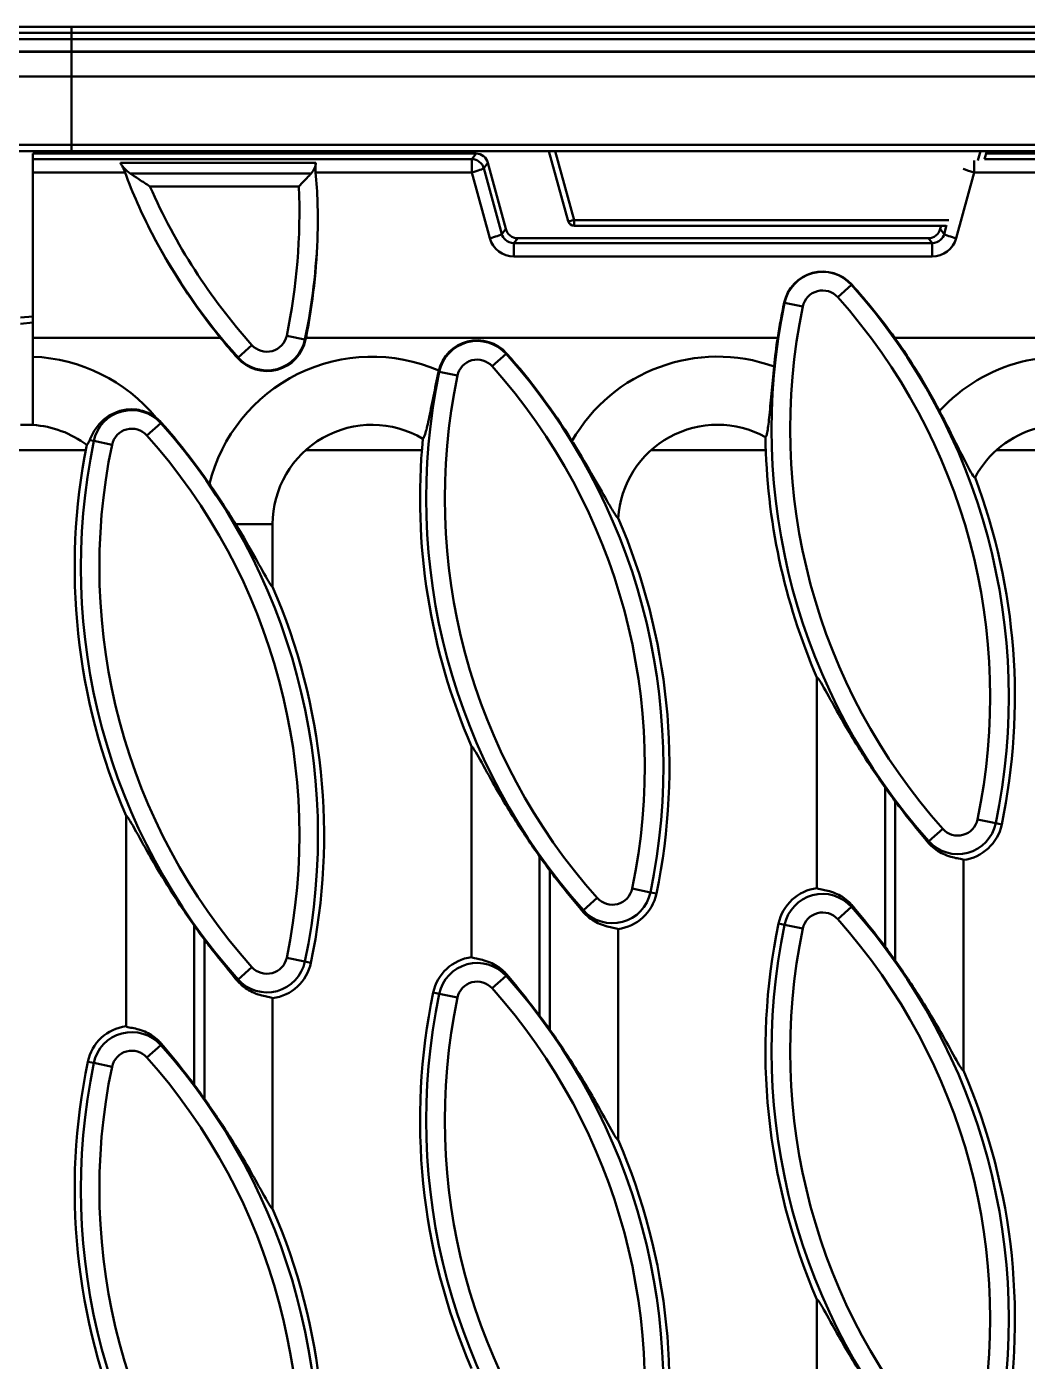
# Model space of a CAD drawing. Header units: millimetres. Extents: x 0 to 2219, y -32 to 1188.
# Drawn here: x 1094.1 to 1174.5, y 491.2 to 598.5 of the extents above; entities that cross this region are included whole.
import ezdxf

# ---------------------------------------------------------------- set-up
doc = ezdxf.new("R2010")
doc.units = ezdxf.units.MM
doc.header["$LTSCALE"] = 2
doc.layers.add('Sichtbar (ISO)', color=7, linetype='Continuous', lineweight=50)
doc.layers.add('Sichtbar schmal (ISO)', color=7, linetype='Continuous', lineweight=50)

msp = doc.modelspace()

# ---------------------------------------------------------------- linework, layer by layer
at = {"layer": 'Sichtbar (ISO)'}
for p, q in [((1097.6788, 598.4711), (597.6788, 598.4711)), ((1097.6788, 597.9711), (1097.6788, 598.4711)), ((1597.6788, 598.4711), (1097.6788, 598.4711)), ((1097.6788, 598.4711), (1097.6788, 597.9711)), ((1097.6788, 597.9711), (1097.6788, 597.4711)), ((1097.6788, 597.4711), (1097.6788, 597.9711)), ((1097.6788, 597.4711), (1097.6788, 596.4711)), ((1097.6788, 596.4711), (1097.6788, 597.4711)), ((1097.6788, 596.4711), (597.6788, 596.4711)), ((1097.6788, 596.4454), (1097.6788, 596.4711)), ((1597.6788, 596.4711), (1097.6788, 596.4711)), ((1097.6788, 596.4711), (1097.6788, 596.4454)), ((1097.6788, 596.4454), (1097.6788, 594.4711)), ((1097.6788, 594.4711), (1097.6788, 596.4454)), ((1097.6788, 594.4711), (597.6788, 594.4711)), ((1597.6788, 594.4711), (1097.6788, 594.4711)), ((1097.6788, 594.4711), (1097.6788, 588.9711)), ((1097.6788, 588.9711), (1097.6788, 594.4711)), ((1058.9418, 588.4711), (1097.6788, 588.4711)), ((1094.572, 587.826), (1094.572, 588.2711)), ((1094.572, 588.2711), (1130.2076, 588.2711)), ((1097.6788, 588.4711), (1097.6788, 588.9711)), ((1097.6788, 588.9711), (1097.6788, 588.4711)), ((1097.6788, 588.4711), (1136.4158, 588.4711)), ((1097.6788, 588.4711), (1097.6788, 588.2711)), ((1097.6788, 588.2711), (1097.6788, 588.4711)), ((1137.624, 582.8381), (1136.07, 588.4711)), ((1136.5765, 588.4717), (1170.7812, 588.4717)), ((1170.9418, 588.4711), (1175.8289, 588.4711)), ((1171.2877, 588.4711), (1171.1123, 587.8355)), ((1175.6042, 588.2711), (1171.2325, 588.2711)), ((1094.572, 587.826), (1094.572, 586.755)), ((1132.5962, 582.2095), (1131.1699, 587.5327)), ((1094.572, 573.4711), (1094.572, 586.755)), ((1166.5856, 581.4711), (1133.5585, 581.4711)), ((1138.106, 582.4711), (1168.0293, 582.4711)), ((1167.6179, 582.4711), (1167.5478, 582.2095)), ((1093.572, 574.593), (1094.572, 574.6805)), ((1094.572, 571.939), (1094.572, 573.4711)), ((1109.6404, 573.4711), (1094.572, 573.4711)), ((1154.4688, 573.4711), (1116.5363, 573.4711)), ((1181.7339, 573.4711), (1163.8754, 573.4711)), ((1094.572, 566.4555), (1094.572, 571.939)), ((1094.572, 566.4711), (1093.572, 566.4711)), ((1113.8498, 553.4498), (1113.8498, 558.4711)), ((1157.6276, 546.1591), (1157.6276, 529.2282)), ((1129.8498, 540.6035), (1129.8498, 523.6727)), ((1102.072, 535.0479), (1102.072, 518.1171)), ((1169.4054, 514.5609), (1169.4054, 531.4917)), ((1141.6276, 509.0054), (1141.6276, 525.9362)), ((1113.8498, 503.4498), (1113.8498, 520.3806)), ((1157.6276, 496.1591), (1157.6276, 479.2282))]:
    msp.add_line(p, q, dxfattribs=at)
for centre, radius, start, end in [((1138.106, 582.9711), 0.5, 195.422768, 270), ((1148.1434, 605.0157), 49.775, 219.326976, 221.784996), ((1113.3961, 573.9644), 3.175, 221.784996, 348.215004), ((1067.7784, 583.482), 49.775, 348.215004, 348.397348), ((1130.3035, 570.0889), 3.175, 41.784996, 166.436718), ((1203.699, 566.1269), 49.775, 171.515097, 174.200378), ((1123.334, 544.5931), 49.775, 27.514051, 35.46255), ((1095.5562, 539.0376), 49.775, 31.65343, 41.784996), ((1094.072, 558.4711), 8, 52.852227, 86.416678), ((1102.5257, 564.5333), 3.175, 41.784996, 52.133819), ((1067.7784, 533.482), 49.775, 34.560333, 41.784996), ((1121.8498, 558.4711), 8, 59.279964, 180), ((1149.6276, 558.4711), 8, 61.125067, 176.428375), ((1177.4054, 558.4711), 8, 57.699527, 151.942712), ((1203.699, 566.1269), 50.2124, 180.742119, 203.432382), ((1148.1434, 555.0157), 50.2124, 168.708069, 203.432382), ((1175.9212, 560.5713), 50.2124, 174.540652, 203.432382), ((1123.334, 544.5931), 50.2124, 348.215004, 20.568304), ((1095.5562, 539.0376), 50.2124, 348.215004, 23.387756), ((1067.7784, 533.482), 50.2124, 348.215004, 23.432382), ((1203.699, 566.1269), 49.775, 215.357831, 216.964052), ((1168.9517, 535.0755), 3.6124, 277.214909, 348.215004), ((1175.9212, 560.5713), 49.775, 215.357831, 216.964052), ((1158.0813, 525.6444), 3.6124, 97.214909, 168.215004), ((1141.1739, 529.52), 3.6124, 277.214909, 348.215004), ((1148.1434, 555.0157), 49.775, 215.357831, 216.964052), ((1203.699, 516.1269), 50.2124, 168.215004, 203.432382), ((1130.3035, 520.0889), 3.6124, 97.214909, 168.215004), ((1123.334, 494.5931), 49.775, 35.357831, 36.964052), ((1113.3961, 523.9644), 3.6124, 277.214909, 348.215004), ((1175.9212, 510.5713), 50.2124, 168.215004, 203.432382), ((1095.5562, 489.0376), 49.775, 35.357831, 36.964052), ((1102.5257, 514.5333), 3.6124, 97.214909, 168.215004), ((1148.1434, 505.0157), 50.2124, 168.215004, 203.432382), ((1123.334, 494.5931), 50.2124, 348.215004, 23.432382), ((1067.7784, 483.482), 49.775, 35.357831, 36.964052), ((1095.5562, 489.0376), 50.2124, 348.215004, 23.432382), ((1067.7784, 483.482), 50.2124, 348.215004, 23.432382)]:
    msp.add_arc(centre, radius, start, end, dxfattribs=at)
for centre, major_axis, ratio, start_param, end_param in [((1130.2018, 587.2673), (0.6125, 0.7982), 0.99397439, 5.63160349, 6.93476713), ((1128.0986, 591.87), (-18.9428, 27.7265), 0.76658385, 1.25250505, 1.41343501), ((1093.2291, 581.8499), (1.9926, 31.7828), 0.7606289, 4.76077312, 4.91481197), ((1148.1434, 604.6902), (0, -49.5699), 0.99997843, 5.19071949, 5.39368324), ((1067.7784, 583.1555), (0, 49.7114), 0.99997843, 4.5163222, 4.68659207), ((1133.5643, 582.4749), (-0.6125, -0.7982), 0.99397439, 5.63160349, 6.93476713), ((1166.5797, 582.4749), (0.6125, -0.7982), 0.99397439, 5.63160349, 6.93476713), ((1158.0813, 575.6237), (0, 3.1608), 0.99997843, 5.44656121, 7.64186976), ((1123.334, 544.2649), (0, 49.9668), 0.99997843, 5.33666638, 5.44656121), ((1203.699, 565.7996), (0, -49.8254), 0.99997843, 4.50027711, 4.55780686), ((1132.9607, 569.2286), (-5.6704, 1.8622), 0.74548231, 0.06011841, 0.08222116)]:
    msp.add_ellipse(centre, major_axis=major_axis, ratio=ratio, start_param=start_param, end_param=end_param, dxfattribs=at)
for points in [[(1136.4158, 588.4711), (1136.4686, 588.4711), (1136.5238, 588.4717), (1136.5765, 588.4717)], [(1170.7812, 588.4717), (1170.8339, 588.4717), (1170.8889, 588.4709), (1170.9418, 588.4711)]]:
    msp.add_open_spline(points, degree=3, dxfattribs=at)
for points, knots in [([(1101.6065, 587.5369), (1101.6115, 587.5274), (1101.6166, 587.5177), (1101.665, 587.4268), (1101.7161, 587.335), (1101.8222, 587.1309), (1101.878, 587.0161), (1101.933, 586.8842), (1101.9384, 586.8711), (1101.9461, 586.8523), (1101.9484, 586.8465), (1101.9523, 586.8365), (1101.954, 586.8323), (1101.9572, 586.8242), (1101.9587, 586.8203), (1101.9623, 586.8111), (1101.9643, 586.8058), (1101.9713, 586.7876), (1101.9762, 586.7747), (1101.9818, 586.7595), (1101.9826, 586.7572), (1101.9835, 586.755)], [-0.4457790493, -0.4457790493, -0.4457790493, -0.4457790493, -0.4414067476, -0.4414067476, -0.4053731099, -0.4053731099, -0.3663893148, -0.3663893148, -0.3621037659, -0.3621037659, -0.3602304573, -0.3602304573, -0.3588549981, -0.3588549981, -0.3575881418, -0.3575881418, -0.3558751604, -0.3558751604, -0.3516949171, -0.3516949171, -0.3509676293, -0.3509676293, -0.3509676293, -0.3509676293]), ([(1102.3936, 586.6834), (1102.2046, 586.8131), (1102.0201, 586.9767), (1101.7831, 587.2494), (1101.6843, 587.3938), (1101.6065, 587.5369)], [0.963160511, 0.963160511, 0.963160511, 0.963160511, 1.038896309, 1.038896309, 1.098982582, 1.098982582, 1.098982582, 1.098982582]), ([(1117.3239, 587.5369), (1117.3124, 587.3876), (1117.28, 587.2327), (1117.1707, 586.9621), (1117.0757, 586.8091), (1116.9605, 586.6834)], [0.027976617, 0.027976617, 0.027976617, 0.027976617, 0.086660653, 0.086660653, 0.147397093, 0.147397093, 0.147397093, 0.147397093]), ([(1117.3111, 586.755), (1117.3107, 586.7596), (1117.3102, 586.7643), (1117.3088, 586.7807), (1117.3078, 586.7924), (1117.3065, 586.8094), (1117.3062, 586.8147), (1117.3055, 586.8239), (1117.3052, 586.8278), (1117.3047, 586.8354), (1117.3045, 586.8391), (1117.3039, 586.8478), (1117.3036, 586.8528), (1117.3026, 586.8704), (1117.302, 586.883), (1117.2956, 587.0213), (1117.2984, 587.144), (1117.3087, 587.326), (1117.3137, 587.3906), (1117.3203, 587.4805), (1117.3223, 587.5095), (1117.3239, 587.5369)], [-0.3771683939, -0.3771683939, -0.3771683939, -0.3771683939, -0.3757416883, -0.3757416883, -0.3721791638, -0.3721791638, -0.3705789094, -0.3705789094, -0.36938651, -0.36938651, -0.3682756248, -0.3682756248, -0.3667539452, -0.3667539452, -0.3629396001, -0.3629396001, -0.324742594, -0.324742594, -0.3017148662, -0.3017148662, -0.2898777339, -0.2898777339, -0.2898777339, -0.2898777339]), ([(1103.989, 585.6227), (1103.9863, 585.6245), (1103.9835, 585.6264), (1103.6862, 585.8205), (1103.3873, 586.0177), (1102.8357, 586.3851), (1102.5954, 586.5468), (1102.3936, 586.6834)], [-0.001000672, -0.001000672, -0.001000672, -0.001000672, 0, 0, 0.105510503, 0.105510503, 0.204717177, 0.204717177, 0.204717177, 0.204717177]), ([(1116.9605, 586.6834), (1116.9047, 586.6239), (1116.8456, 586.5608), (1116.662, 586.3657), (1116.5302, 586.226), (1116.2539, 585.9345), (1116.1076, 585.7808), (1115.9599, 585.6264), (1115.9581, 585.6245), (1115.9564, 585.6227)], [0.41003556, 0.41003556, 0.41003556, 0.41003556, 0.440393643, 0.440393643, 0.500871726, 0.500871726, 0.564230294, 0.564230294, 0.564987895, 0.564987895, 0.564987895, 0.564987895]), ([(1125.9366, 565.3485), (1125.9889, 565.3774), (1126.0492, 565.5024), (1126.2027, 565.9877), (1126.2979, 566.3897), (1126.5192, 567.4193), (1126.646, 568.0537), (1126.9141, 569.3799), (1127.0522, 570.0557), (1127.1954, 570.7373)], [-1.704611293, -1.704611293, -1.704611293, -1.704611293, -1.533356501, -1.533356501, -1.320401639, -1.320401639, -1.093099504, -1.093099504, -0.884075305, -0.884075305, -0.884075305, -0.884075305]), ([(1153.4908, 565.4765), (1153.5389, 565.5078), (1153.5844, 565.6361), (1153.6834, 566.1314), (1153.7343, 566.5429), (1153.8441, 567.6033), (1153.9033, 568.2672), (1154.0336, 569.6788), (1154.1035, 570.4152), (1154.1788, 571.1566)], [-1.714338022, -1.714338022, -1.714338022, -1.714338022, -1.546041471, -1.546041471, -1.333938794, -1.333938794, -1.100533641, -1.100533641, -0.877188028, -0.877188028, -0.877188028, -0.877188028]), ([(1099.1387, 565.24), (1099.1909, 565.3645), (1099.254, 565.5103), (1099.4678, 565.9313), (1099.6512, 566.2338), (1100.1338, 566.7756), (1100.3952, 567.0076), (1101.0053, 567.3848), (1101.3315, 567.528), (1102.0368, 567.7035), (1102.4021, 567.7351), (1103.1889, 567.6684), (1103.5996, 567.5519), (1104.1522, 567.2672), (1104.3189, 567.1609), (1104.4746, 567.0398)], [-3.17667863, -3.17667863, -3.17667863, -3.17667863, -3.08462917, -3.08462917, -2.93003055, -2.93003055, -2.80719283, -2.80719283, -2.695754226, -2.695754226, -2.587100936, -2.587100936, -2.463102007, -2.463102007, -2.405497352, -2.405497352, -2.405497352, -2.405497352]), ([(1167.4793, 567.5875), (1167.6433, 567.2723), (1167.8065, 566.9566), (1168.3551, 565.8866), (1168.7223, 565.1546), (1169.3263, 563.9521), (1169.5775, 563.4536), (1169.9517, 562.7551), (1170.0912, 562.5141), (1170.2612, 562.2844), (1170.3112, 562.2379), (1170.3455, 562.2339)], [-2.722444231, -2.722444231, -2.722444231, -2.722444231, -2.613973065, -2.613973065, -2.351363093, -2.351363093, -2.127906055, -2.127906055, -1.951410727, -1.951410727, -1.839876478, -1.839876478, -1.839876478, -1.839876478]), ([(1098.903, 564.8477), (1098.9578, 564.8708), (1099.0303, 564.9887), (1099.1263, 565.2106), (1099.1324, 565.2251), (1099.1387, 565.24)], [-1.705838517, -1.705838517, -1.705838517, -1.705838517, -1.534961338, -1.534961338, -1.523362742, -1.523362742, -1.523362742, -1.523362742]), ([(1137.9265, 565.1585), (1138.0389, 564.976), (1138.1513, 564.7929), (1138.8282, 563.6819), (1139.3692, 562.7634), (1140.2969, 561.1521), (1140.6734, 560.4821), (1141.1297, 559.691), (1141.2914, 559.4161), (1141.5011, 559.0988), (1141.5703, 559.0085), (1141.6259, 558.9721), (1141.6354, 558.9688), (1141.6431, 558.9695)], [-3.03299255, -3.03299255, -3.03299255, -3.03299255, -2.970347259, -2.970347259, -2.65366767, -2.65366767, -2.364491632, -2.364491632, -2.194427169, -2.194427169, -2.078706025, -2.078706025, -2.049286868, -2.049286868, -2.049286868, -2.049286868]), ([(1108.7696, 561.718), (1108.8972, 561.533), (1109.0297, 561.3388), (1109.609, 560.4829), (1110.0224, 559.8522), (1110.5807, 558.9686), (1110.737, 558.7175), (1110.8875, 558.4711)], [-1.81408682, -1.81408682, -1.81408682, -1.81408682, -1.778694749, -1.778694749, -1.665143886, -1.665143886, -1.618584155, -1.618584155, -1.618584155, -1.618584155]), ([(1110.8875, 558.4711), (1111.4721, 557.513), (1112.0092, 556.5807), (1112.8449, 555.087), (1113.2513, 554.337), (1113.5953, 553.7613), (1113.6725, 553.6389), (1113.7876, 553.4847), (1113.8277, 553.448), (1113.8498, 553.4498)], [-0.740485853, -0.740485853, -0.740485853, -0.740485853, -0.416578773, -0.416578773, -0.155499614, -0.155499614, -0.077749807, -0.077749807, -0.0059838, -0.0059838, -0.0059838, -0.0059838]), ([(1163.1048, 537.323), (1162.4219, 538.287), (1161.7253, 539.3243), (1160.3018, 541.5832), (1159.5935, 542.8041), (1158.6325, 544.5218), (1158.2261, 545.2718), (1157.8821, 545.8475), (1157.8049, 545.9699), (1157.6898, 546.1241), (1157.6497, 546.1608), (1157.6276, 546.1591)], [-1.17413138, -1.17413138, -1.17413138, -1.17413138, -0.82821986, -0.82821986, -0.41657877, -0.41657877, -0.15549961, -0.15549961, -0.07774981, -0.07774981, -0.0059838, -0.0059838, -0.0059838, -0.0059838]), ([(1135.327, 531.7675), (1134.6441, 532.7314), (1133.9475, 533.7688), (1132.524, 536.0276), (1131.8157, 537.2485), (1130.8547, 538.9663), (1130.4483, 539.7162), (1130.1043, 540.292), (1130.0271, 540.4144), (1129.912, 540.5686), (1129.872, 540.6053), (1129.8498, 540.6035)], [-1.17413138, -1.17413138, -1.17413138, -1.17413138, -0.82821986, -0.82821986, -0.41657877, -0.41657877, -0.15549961, -0.15549961, -0.07774981, -0.07774981, -0.0059838, -0.0059838, -0.0059838, -0.0059838]), ([(1166.5412, 532.9214), (1166.4967, 532.9743), (1166.4522, 533.0275), (1165.7007, 533.9255), (1164.9656, 534.8386), (1164.1823, 535.8603), (1164.0556, 536.0273), (1163.9281, 536.1965)], [0.709582647, 0.709582647, 0.709582647, 0.709582647, 0.73010989, 0.73010989, 1.054656499, 1.054656499, 1.116700016, 1.116700016, 1.116700016, 1.116700016]), ([(1107.5493, 526.2119), (1106.8663, 527.1759), (1106.1697, 528.2132), (1104.7462, 530.472), (1104.0379, 531.693), (1103.0769, 533.4107), (1102.6705, 534.1607), (1102.3265, 534.7364), (1102.2493, 534.8588), (1102.1342, 535.013), (1102.0942, 535.0497), (1102.072, 535.0479)], [-1.17413138, -1.17413138, -1.17413138, -1.17413138, -0.82821986, -0.82821986, -0.41657877, -0.41657877, -0.15549961, -0.15549961, -0.07774981, -0.07774981, -0.0059838, -0.0059838, -0.0059838, -0.0059838]), ([(1169.4054, 531.4917), (1169.355, 531.5304), (1169.2261, 531.5618), (1168.7504, 531.6544), (1168.3528, 531.7301), (1167.745, 531.989), (1167.5538, 532.0846), (1167.1701, 532.3279), (1166.9781, 532.4764), (1166.7189, 532.7223), (1166.6284, 532.8185), (1166.5412, 532.9214)], [0.043364886, 0.043364886, 0.043364886, 0.043364886, 0.19996601, 0.19996601, 0.399932019, 0.399932019, 0.475600656, 0.475600656, 0.551269293, 0.551269293, 0.592993875, 0.592993875, 0.592993875, 0.592993875]), ([(1138.7634, 527.3659), (1138.719, 527.4188), (1138.6744, 527.4719), (1137.923, 528.3699), (1137.1879, 529.283), (1136.4045, 530.3048), (1136.2778, 530.4717), (1136.1504, 530.6409)], [0.709582647, 0.709582647, 0.709582647, 0.709582647, 0.73010989, 0.73010989, 1.054656499, 1.054656499, 1.116700016, 1.116700016, 1.116700016, 1.116700016]), ([(1157.6276, 529.2282), (1157.678, 529.1896), (1157.8069, 529.1581), (1158.2825, 529.0655), (1158.6802, 528.9899), (1159.2879, 528.7309), (1159.4791, 528.6354), (1159.8629, 528.3921), (1160.0548, 528.2436), (1160.314, 527.9977), (1160.4045, 527.9015), (1160.4918, 527.7985)], [0.043364886, 0.043364886, 0.043364886, 0.043364886, 0.19996601, 0.19996601, 0.399932019, 0.399932019, 0.475600656, 0.475600656, 0.551269293, 0.551269293, 0.592993875, 0.592993875, 0.592993875, 0.592993875]), ([(1141.6276, 525.9362), (1141.5772, 525.9748), (1141.4483, 526.0063), (1140.9726, 526.0989), (1140.575, 526.1745), (1139.9672, 526.4335), (1139.776, 526.529), (1139.3923, 526.7723), (1139.2004, 526.9208), (1138.9411, 527.1668), (1138.8506, 527.2629), (1138.7634, 527.3659)], [0.043364886, 0.043364886, 0.043364886, 0.043364886, 0.19996601, 0.19996601, 0.399932019, 0.399932019, 0.475600656, 0.475600656, 0.551269293, 0.551269293, 0.592993875, 0.592993875, 0.592993875, 0.592993875]), ([(1160.4918, 527.7985), (1160.5362, 527.7456), (1160.5808, 527.6925), (1161.3322, 526.7945), (1162.0673, 525.8814), (1162.8506, 524.8596), (1162.9774, 524.6927), (1163.1048, 524.5235)], [0.709582647, 0.709582647, 0.709582647, 0.709582647, 0.73010989, 0.73010989, 1.054656499, 1.054656499, 1.116700016, 1.116700016, 1.116700016, 1.116700016]), ([(1110.9856, 521.8103), (1110.9412, 521.8632), (1110.8966, 521.9164), (1110.1452, 522.8144), (1109.4101, 523.7275), (1108.6267, 524.7492), (1108.5, 524.9161), (1108.3726, 525.0854)], [0.709582647, 0.709582647, 0.709582647, 0.709582647, 0.73010989, 0.73010989, 1.054656499, 1.054656499, 1.116700016, 1.116700016, 1.116700016, 1.116700016]), ([(1129.8498, 523.6727), (1129.9002, 523.634), (1130.0291, 523.6026), (1130.5048, 523.51), (1130.9024, 523.4343), (1131.5102, 523.1754), (1131.7013, 523.0798), (1132.0851, 522.8365), (1132.277, 522.688), (1132.5362, 522.4421), (1132.6268, 522.3459), (1132.714, 522.243)], [0.043364886, 0.043364886, 0.043364886, 0.043364886, 0.19996601, 0.19996601, 0.399932019, 0.399932019, 0.475600656, 0.475600656, 0.551269293, 0.551269293, 0.592993875, 0.592993875, 0.592993875, 0.592993875]), ([(1163.9281, 523.3969), (1164.611, 522.433), (1165.3077, 521.3957), (1166.7312, 519.1368), (1167.4395, 517.9159), (1168.4005, 516.1981), (1168.8069, 515.4482), (1169.1509, 514.8724), (1169.2281, 514.75), (1169.3432, 514.5958), (1169.3832, 514.5591), (1169.4054, 514.5609)], [-1.17413138, -1.17413138, -1.17413138, -1.17413138, -0.82821986, -0.82821986, -0.41657877, -0.41657877, -0.15549961, -0.15549961, -0.07774981, -0.07774981, -0.0059838, -0.0059838, -0.0059838, -0.0059838]), ([(1113.8498, 520.3806), (1113.7994, 520.4193), (1113.6705, 520.4507), (1113.1949, 520.5433), (1112.7972, 520.619), (1112.1894, 520.8779), (1111.9983, 520.9735), (1111.6145, 521.2168), (1111.4226, 521.3653), (1111.1634, 521.6112), (1111.0729, 521.7074), (1110.9856, 521.8103)], [0.043364886, 0.043364886, 0.043364886, 0.043364886, 0.19996601, 0.19996601, 0.399932019, 0.399932019, 0.475600656, 0.475600656, 0.551269293, 0.551269293, 0.592993875, 0.592993875, 0.592993875, 0.592993875]), ([(1132.714, 522.243), (1132.7584, 522.1901), (1132.803, 522.1369), (1133.5544, 521.2389), (1134.2895, 520.3258), (1135.0729, 519.3041), (1135.1996, 519.1371), (1135.327, 518.9679)], [0.709582647, 0.709582647, 0.709582647, 0.709582647, 0.73010989, 0.73010989, 1.054656499, 1.054656499, 1.116700016, 1.116700016, 1.116700016, 1.116700016]), ([(1102.072, 518.1171), (1102.1224, 518.0785), (1102.2513, 518.047), (1102.727, 517.9544), (1103.1246, 517.8788), (1103.7324, 517.6198), (1103.9236, 517.5243), (1104.3073, 517.281), (1104.4993, 517.1325), (1104.7585, 516.8865), (1104.849, 516.7904), (1104.9362, 516.6874)], [0.043364886, 0.043364886, 0.043364886, 0.043364886, 0.19996601, 0.19996601, 0.399932019, 0.399932019, 0.475600656, 0.475600656, 0.551269293, 0.551269293, 0.592993875, 0.592993875, 0.592993875, 0.592993875]), ([(1136.1504, 517.8414), (1136.8333, 516.8774), (1137.5299, 515.8401), (1138.9534, 513.5812), (1139.6617, 512.3603), (1140.6227, 510.6426), (1141.0291, 509.8926), (1141.3731, 509.3169), (1141.4503, 509.1945), (1141.5654, 509.0403), (1141.6054, 509.0036), (1141.6276, 509.0054)], [-1.17413138, -1.17413138, -1.17413138, -1.17413138, -0.82821986, -0.82821986, -0.41657877, -0.41657877, -0.15549961, -0.15549961, -0.07774981, -0.07774981, -0.0059838, -0.0059838, -0.0059838, -0.0059838]), ([(1104.9362, 516.6874), (1104.9807, 516.6345), (1105.0252, 516.5814), (1105.7766, 515.6834), (1106.5117, 514.7703), (1107.2951, 513.7485), (1107.4218, 513.5816), (1107.5493, 513.4124)], [0.709582647, 0.709582647, 0.709582647, 0.709582647, 0.73010989, 0.73010989, 1.054656499, 1.054656499, 1.116700016, 1.116700016, 1.116700016, 1.116700016]), ([(1108.3726, 512.2858), (1109.0555, 511.3219), (1109.7521, 510.2845), (1111.1756, 508.0257), (1111.8839, 506.8048), (1112.8449, 505.087), (1113.2513, 504.337), (1113.5953, 503.7613), (1113.6725, 503.6389), (1113.7876, 503.4847), (1113.8277, 503.448), (1113.8498, 503.4498)], [-1.17413138, -1.17413138, -1.17413138, -1.17413138, -0.82821986, -0.82821986, -0.41657877, -0.41657877, -0.15549961, -0.15549961, -0.07774981, -0.07774981, -0.0059838, -0.0059838, -0.0059838, -0.0059838]), ([(1163.1048, 487.323), (1162.4219, 488.287), (1161.7253, 489.3243), (1160.3018, 491.5832), (1159.5935, 492.8041), (1158.6325, 494.5218), (1158.2261, 495.2718), (1157.8821, 495.8475), (1157.8049, 495.9699), (1157.6898, 496.1241), (1157.6497, 496.1608), (1157.6276, 496.1591)], [-1.17413138, -1.17413138, -1.17413138, -1.17413138, -0.82821986, -0.82821986, -0.41657877, -0.41657877, -0.15549961, -0.15549961, -0.07774981, -0.07774981, -0.0059838, -0.0059838, -0.0059838, -0.0059838])]:
    msp.add_open_spline(points, degree=3, knots=knots, dxfattribs=at)
at = {"layer": 'Sichtbar schmal (ISO)'}
for p, q in [((597.6788, 597.9711), (1097.6788, 597.9711)), ((1097.6788, 597.9711), (1597.6788, 597.9711)), ((1097.6788, 597.4711), (597.6788, 597.4711)), ((1597.6788, 597.4711), (1097.6788, 597.4711)), ((597.6788, 596.4454), (1097.6788, 596.4454)), ((1097.6788, 596.4454), (1597.6788, 596.4454)), ((1097.6788, 588.9711), (597.6788, 588.9711)), ((1597.6788, 588.9711), (1097.6788, 588.9711)), ((1130.2076, 588.2711), (1129.8661, 587.826)), ((1138.106, 582.9275), (1136.5765, 588.4717)), ((1170.7812, 588.4717), (1170.5733, 587.7182)), ((1129.8661, 587.826), (1094.572, 587.826)), ((1117.3239, 587.5369), (1101.6065, 587.5369)), ((1129.8661, 586.755), (1129.8661, 587.826)), ((1130.8284, 587.0877), (1131.1699, 587.5327)), ((1132.2814, 581.7991), (1130.8284, 587.0877)), ((1170.2779, 587.7182), (1170.2779, 586.755)), ((1323.8661, 587.826), (1171.0973, 587.826)), ((1094.572, 586.755), (1101.9835, 586.755)), ((1116.9605, 586.6834), (1102.3936, 586.6834)), ((1117.3111, 586.755), (1129.8661, 586.755)), ((1129.8661, 586.755), (1131.3191, 581.4664)), ((1168.8249, 581.4664), (1170.2779, 586.755)), ((1170.2779, 586.755), (1210.5347, 586.755)), ((1115.9564, 585.6227), (1103.989, 585.6227)), ((1138.106, 582.9275), (1138.106, 582.4711)), ((1168.2346, 582.9275), (1138.106, 582.9275)), ((1132.5962, 582.2095), (1132.2814, 581.7991)), ((1133.251, 581.0704), (1133.5585, 581.4711)), ((1166.5856, 581.4711), (1166.893, 581.0704)), ((1167.8627, 581.7991), (1167.5478, 582.2095)), ((1168.059, 582.5137), (1167.8627, 581.7991)), ((1166.893, 581.0704), (1133.251, 581.0704)), ((1133.251, 581.0704), (1133.251, 579.9993)), ((1166.893, 579.9993), (1166.893, 581.0704)), ((1133.251, 579.9993), (1166.893, 579.9993)), ((1159.2933, 576.7276), (1160.4076, 577.7233)), ((1160.4076, 577.7233), (1160.4278, 577.7413)), ((1155.0272, 576.2816), (1154.9913, 576.2891)), ((1156.49, 575.9764), (1155.0272, 576.2816)), ((1094.572, 575.1824), (1093.572, 575.0949)), ((1112.1841, 572.8813), (1111.0698, 571.8856)), ((1114.9874, 573.6324), (1116.4502, 573.3272)), ((1116.4502, 573.3272), (1116.5042, 573.316)), ((1111.0698, 571.8856), (1111.0287, 571.8488)), ((1131.5156, 571.172), (1132.6298, 572.1677)), ((1132.6298, 572.1677), (1132.6709, 572.2045)), ((1127.2495, 570.7261), (1127.1954, 570.7373)), ((1128.7123, 570.4209), (1127.2495, 570.7261)), ((1104.852, 566.6121), (1103.7378, 565.6164)), ((1104.852, 566.6121), (1104.8931, 566.6489)), ((1098.8221, 564.4334), (1088.738, 564.4334)), ((1099.4717, 565.1705), (1099.1387, 565.24)), ((1099.4717, 565.1705), (1100.9345, 564.8653)), ((1125.8575, 564.4334), (1116.5158, 564.4334)), ((1153.5151, 564.4334), (1144.2936, 564.4334)), ((1181.7904, 564.4334), (1172.0714, 564.4334)), ((1110.8875, 558.4711), (1113.8498, 558.4711)), ((1163.1048, 524.5235), (1163.1048, 537.323)), ((1163.9281, 536.1965), (1163.9281, 523.3969)), ((1170.5429, 534.7435), (1172.0057, 534.4384)), ((1172.0057, 534.4384), (1172.4879, 534.3377)), ((1166.6254, 532.9967), (1167.7396, 533.9924)), ((1166.6254, 532.9967), (1166.5412, 532.9214)), ((1135.327, 518.9679), (1135.327, 531.7675)), ((1136.1504, 530.6409), (1136.1504, 517.8414)), ((1142.7651, 529.188), (1144.2279, 528.8828)), ((1138.8476, 527.4411), (1139.9618, 528.4368)), ((1144.2279, 528.8828), (1144.7102, 528.7822)), ((1138.8476, 527.4411), (1138.7634, 527.3659)), ((1160.4076, 527.7233), (1159.2933, 526.7276)), ((1160.4076, 527.7233), (1160.4918, 527.7985)), ((1107.5493, 513.4124), (1107.5493, 526.2119)), ((1155.0272, 526.2816), (1154.545, 526.3822)), ((1155.0272, 526.2816), (1156.49, 525.9764)), ((1108.3726, 525.0854), (1108.3726, 512.2858)), ((1114.9874, 523.6324), (1116.4502, 523.3272)), ((1112.1841, 522.8813), (1111.0698, 521.8856)), ((1116.4502, 523.3272), (1116.9324, 523.2266)), ((1111.0698, 521.8856), (1110.9856, 521.8103)), ((1132.6298, 522.1677), (1131.5156, 521.172)), ((1132.6298, 522.1677), (1132.714, 522.243)), ((1127.2495, 520.7261), (1126.7672, 520.8267)), ((1127.2495, 520.7261), (1128.7123, 520.4209)), ((1104.852, 516.6121), (1103.7378, 515.6164)), ((1104.852, 516.6121), (1104.9362, 516.6874)), ((1099.4717, 515.1705), (1098.9894, 515.2711)), ((1099.4717, 515.1705), (1100.9345, 514.8653))]:
    msp.add_line(p, q, dxfattribs=at)
for centre, radius, start, end in [((1148.1434, 605.0157), 48.2255, 203.71153, 221.784996), ((1067.7784, 583.482), 48.2255, 348.215004, 2.544189), ((1148.1434, 605.0157), 49.7198, 207.73988, 221.784996), ((1067.7784, 583.482), 49.7198, 348.215004, 358.145805), ((1158.0813, 575.6444), 3.1198, 41.784996, 168.215004), ((1158.0813, 575.6444), 1.6255, 41.784996, 168.215004), ((1123.334, 544.5931), 49.7198, 348.215004, 41.784996), ((1203.699, 566.1269), 49.7198, 168.215004, 221.784996), ((1123.334, 544.5931), 48.2255, 348.215004, 41.784996), ((1203.699, 566.1269), 48.2255, 168.215004, 221.784996), ((1113.3961, 573.9644), 3.1198, 221.784996, 348.215004), ((1113.3961, 573.9644), 1.6255, 221.784996, 348.215004), ((1130.3035, 570.0889), 3.1198, 41.784996, 168.215004), ((1094.072, 558.4711), 13.4772, 39.478656, 87.87386), ((1121.8498, 558.4711), 13.4772, 66.5314, 166.059111), ((1095.5562, 539.0376), 49.7198, 348.215004, 41.784996), ((1149.6276, 558.4711), 13.4772, 70.263435, 150.251229), ((1177.4054, 558.4711), 13.4772, 71.401499, 137.434873), ((1130.3035, 570.0889), 1.6255, 41.784996, 168.215004), ((1095.5562, 539.0376), 48.2255, 348.215004, 41.784996), ((1175.9212, 560.5713), 49.7198, 168.215004, 221.784996), ((1175.9212, 560.5713), 48.2255, 168.215004, 221.784996), ((1102.5257, 564.5333), 3.1198, 41.784996, 168.215004), ((1067.7784, 533.482), 49.7198, 348.215004, 41.784996), ((1102.5257, 564.5333), 1.6255, 41.784996, 168.215004), ((1067.7784, 533.482), 48.2255, 348.215004, 41.784996), ((1148.1434, 555.0157), 49.7198, 168.215004, 221.784996), ((1148.1434, 555.0157), 48.2255, 168.215004, 221.784996), ((1168.9517, 535.0755), 3.1198, 221.784996, 348.215004), ((1168.9517, 535.0755), 1.6255, 221.784996, 348.215004), ((1141.1739, 529.52), 1.6255, 221.784996, 348.215004), ((1141.1739, 529.52), 3.1198, 221.784996, 348.215004), ((1158.0813, 525.6444), 3.1198, 41.784996, 168.215004), ((1158.0813, 525.6444), 1.6255, 41.784996, 168.215004), ((1123.334, 494.5931), 49.7198, 348.215004, 41.784996), ((1203.699, 516.1269), 49.7198, 168.215004, 221.784996), ((1203.699, 516.1269), 48.2255, 168.215004, 221.784996), ((1123.334, 494.5931), 48.2255, 348.215004, 41.784996), ((1113.3961, 523.9644), 1.6255, 221.784996, 348.215004), ((1113.3961, 523.9644), 3.1198, 221.784996, 348.215004), ((1130.3035, 520.0889), 3.1198, 41.784996, 168.215004), ((1130.3035, 520.0889), 1.6255, 41.784996, 168.215004), ((1095.5562, 489.0376), 49.7198, 348.215004, 41.784996), ((1175.9212, 510.5713), 49.7198, 168.215004, 221.784996), ((1175.9212, 510.5713), 48.2255, 168.215004, 221.784996), ((1095.5562, 489.0376), 48.2255, 348.215004, 41.784996), ((1102.5257, 514.5333), 3.1198, 41.784996, 168.215004), ((1102.5257, 514.5333), 1.6255, 41.784996, 168.215004), ((1067.7784, 483.482), 49.7198, 348.215004, 41.784996), ((1148.1434, 505.0157), 49.7198, 168.215004, 221.784996), ((1067.7784, 483.482), 48.2255, 348.215004, 41.784996), ((1148.1434, 505.0157), 48.2255, 168.215004, 221.784996)]:
    msp.add_arc(centre, radius, start, end, dxfattribs=at)
for centre, major_axis, ratio, start_param, end_param in [((1129.8661, 586.8298), (0.7934, -0.6088), 0.99397439, 0.91921451, 2.22237815), ((1129.8661, 586.8298), (0.9643, 0.2649), 0.07219673, 4.69255564, 6.19568994), ((1170.2779, 586.8298), (-0.9643, 0.2649), 0.07219673, 0.41279927, 1.59062967), ((1138.106, 582.9711), (-0.482, -0.133), 0.08403982, 0, 1.54761612), ((1133.2527, 581.9939), (-1.9978, -0.1645), 0.99497965, 0.18505102, 1.48821466), ((1166.8914, 581.9939), (1.9978, -0.1645), 0.99497965, 4.79497065, 6.09813429)]:
    msp.add_ellipse(centre, major_axis=major_axis, ratio=ratio, start_param=start_param, end_param=end_param, dxfattribs=at)
for points, knots in [([(1131.3191, 581.4664), (1131.5262, 581.523), (1131.7336, 581.585), (1131.8985, 581.6397), (1132.1183, 581.7127), (1132.2627, 581.7726), (1132.2814, 581.7991)], [0, 0, 0, 0, 0.42857143, 0.42857143, 0.42857143, 1, 1, 1, 1]), ([(1132.2814, 581.7991), (1132.3253, 581.6396), (1132.4168, 581.469), (1132.5693, 581.3306), (1132.7351, 581.1803), (1132.9771, 581.0688), (1133.251, 581.0704)], [0, 0, 0, 0, 0.47915295, 0.47915295, 0.47915295, 1, 1, 1, 1]), ([(1166.893, 581.0704), (1167.167, 581.0688), (1167.409, 581.1803), (1167.5748, 581.3306), (1167.7273, 581.469), (1167.8188, 581.6396), (1167.8627, 581.7991)], [0, 0, 0, 0, 0.52084705, 0.52084705, 0.52084705, 1, 1, 1, 1]), ([(1167.8627, 581.7991), (1167.8813, 581.7726), (1168.134, 581.6677), (1168.6178, 581.523), (1168.8249, 581.4664)], [0, 0, 0, 0, 0.57142857, 1, 1, 1, 1])]:
    msp.add_open_spline(points, degree=3, knots=knots, dxfattribs=at)

doc.saveas('drawing.dxf')
